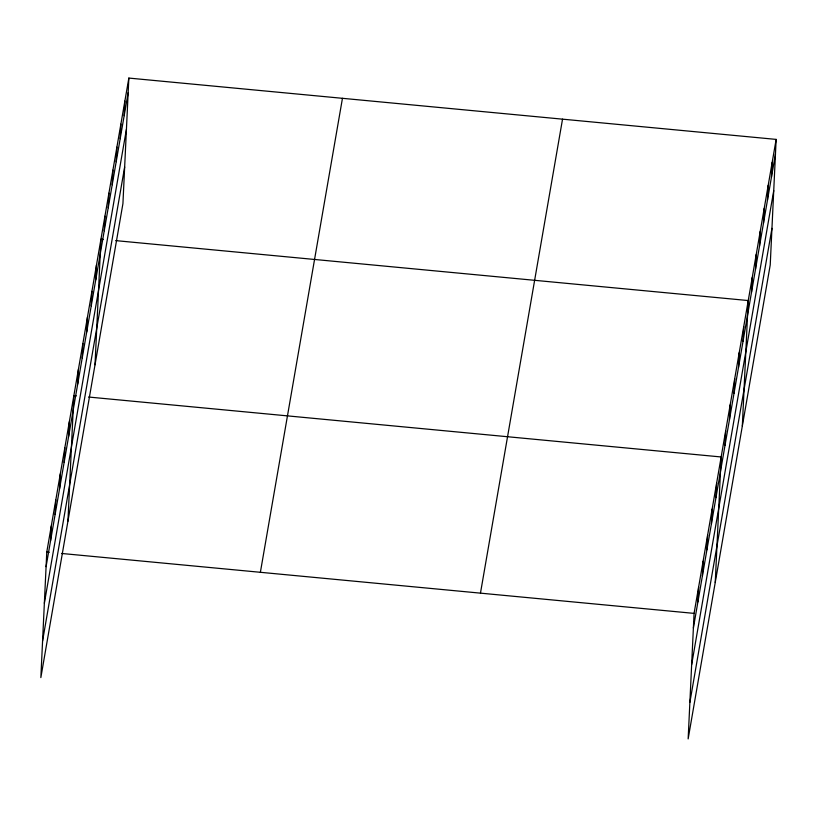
<?xml version="1.0" encoding="UTF-8"?>
<svg xmlns="http://www.w3.org/2000/svg" width="817" height="817" viewBox="0 0 817 817"><rect width="100%" height="100%" fill="white"/><g stroke="black" fill="none" stroke-linecap="round" stroke-linejoin="round"><path stroke-width="1.23" d="M128.851 78.075L46.773 552.057L40.85 677.599L122.928 203.617L128.851 78.075L776.15 139.401L770.227 264.943L688.149 738.925L694.072 613.383L776.15 139.401M50.593 540.588L51.287 525.985M55.107 514.516L55.801 499.922M59.621 488.454L60.315 473.85M64.135 462.381L64.829 447.777M68.648 436.309L69.343 421.715M67.934 521.185L73.857 395.642L76.308 395.877M77.676 384.174L78.371 369.57M82.2 358.101L82.885 343.497M86.714 332.029L87.399 317.435M91.228 305.966L91.912 291.363M95.742 279.894L96.426 265.29M95.017 364.77L100.94 239.228L103.391 239.463M104.239 230.803L104.923 216.199M108.222 207.784L108.916 193.18M112.215 184.754L112.899 170.161M116.198 161.735L116.882 147.131M120.181 138.716L120.875 124.113M124.174 115.687L124.858 101.094M697.902 601.915L698.586 587.311M702.416 575.842L703.1 561.248M706.93 549.78L707.614 535.176M711.444 523.707L712.128 509.103M715.958 497.635L716.642 483.041M715.243 582.511L721.156 456.969L88.583 397.031M724.985 445.5L725.67 430.896M729.499 419.427L730.184 404.834M734.013 393.365L734.697 378.761M738.527 367.293L739.211 352.689M743.041 341.22L743.725 326.626M742.326 426.096L748.239 300.554L115.677 240.617M751.538 292.129L752.232 277.535M755.531 269.11L756.215 254.506M759.514 246.091L760.208 231.487M763.507 223.061L764.191 208.468M767.49 200.042L768.174 185.439M771.473 177.023L772.167 162.42M46.079 566.661L128.157 92.668M44.353 603.273L126.431 129.28M42.576 640.988L124.654 167.005M260.378 572.298L342.456 98.306M480.467 593.142L562.535 119.159M693.388 627.987L775.466 153.994M691.662 664.599L773.74 190.606M689.885 702.314L771.953 228.331M46.773 552.057L49.224 552.292M61.5 553.456L694.072 613.383"/></g></svg>
